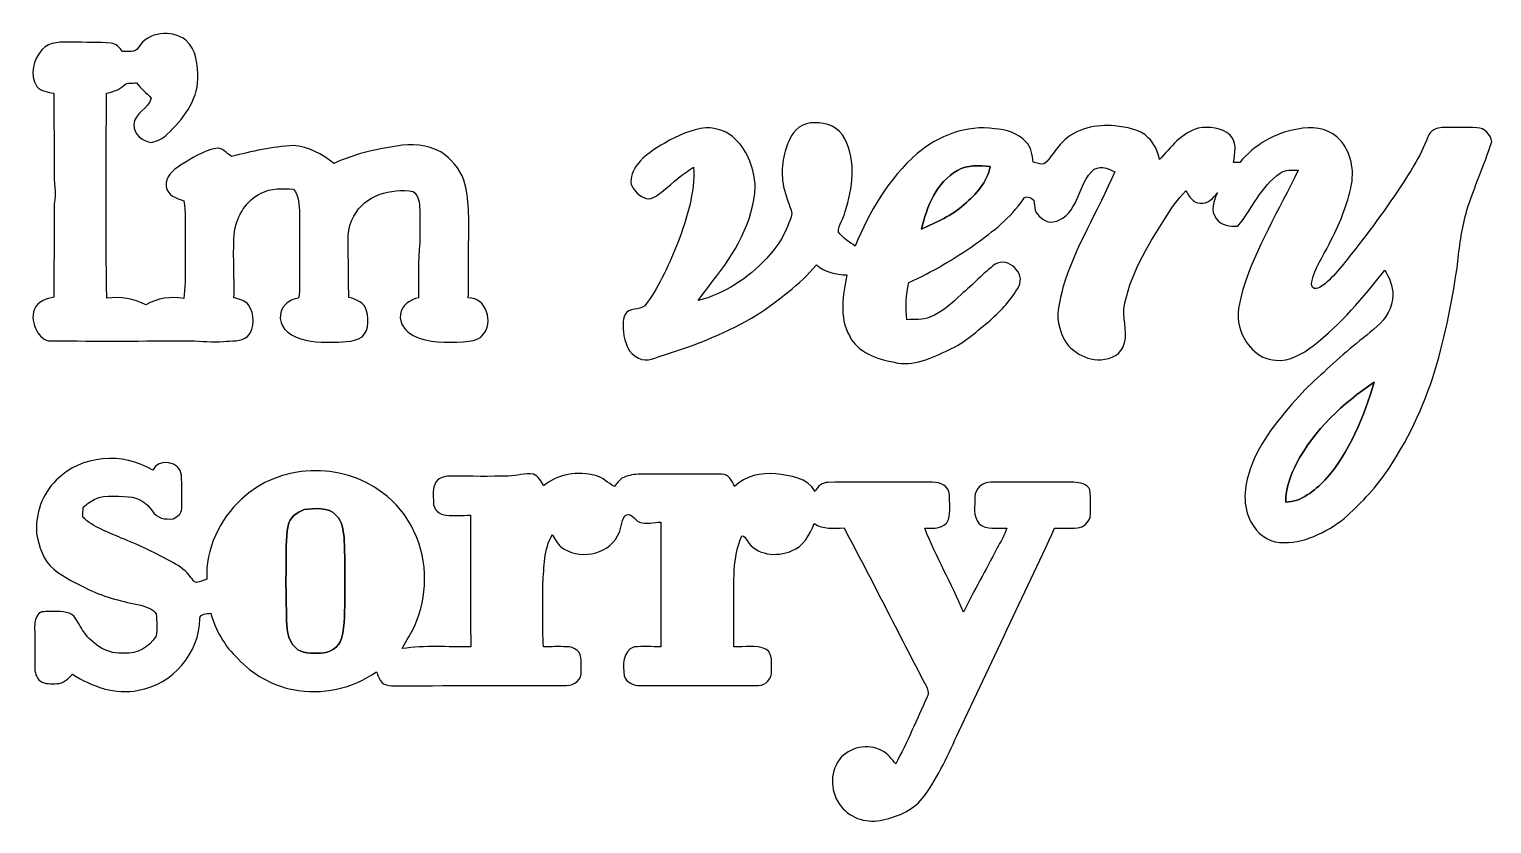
# Model space of a CAD drawing. Header units: centimetres. Extents: x -13.3 to 13.3, y -7.2 to 7.2.
import ezdxf

# ---------------------------------------------------------------- set-up
doc = ezdxf.new("R2010")
doc.units = ezdxf.units.CM
doc.header["$MEASUREMENT"] = 0
doc.layers.add('Camada 1', color=7, linetype='Continuous')

msp = doc.modelspace()

# ---------------------------------------------------------------- linework, layer by layer
at = {"layer": 'Camada 1', "color": 156}
for points, knots in [([(-11.31782, 6.90633), (-11.14954, 7.19596), (-10.70927, 7.23759), (-10.45809, 7.03791), (-10.45809, 7.03791), (-10.25842, 6.86788), (-10.23654, 6.5793), (-10.23866, 6.33448), (-10.23866, 6.33448), (-10.24607, 5.92807), (-10.5156, 5.59364), (-10.79535, 5.32587), (-10.79535, 5.32587), (-10.87331, 5.24756), (-10.97527, 5.19888), (-11.08321, 5.17842), (-11.08321, 5.17842), (-11.24937, 5.19535), (-11.40953, 5.32448), (-11.40636, 5.50262), (-11.40636, 5.50262), (-11.39366, 5.71465), (-11.12837, 5.78872), (-11.08957, 5.98346), (-11.08957, 5.98346), (-11.1707, 6.08224), (-11.28148, 6.1549), (-11.3552, 6.26145), (-11.3552, 6.26145), (-11.43035, 6.25191), (-11.5196, 6.27591), (-11.57993, 6.21805), (-11.57993, 6.21805), (-11.6713, 6.13974), (-11.78277, 6.09316), (-11.90096, 6.07413), (-11.90096, 6.07413), (-11.90766, 4.82988), (-11.91965, 3.58493), (-11.89531, 2.34102), (-11.89531, 2.34102), (-11.65154, 2.37313), (-11.40106, 2.33574), (-11.18411, 2.21755), (-11.18411, 2.21755), (-10.97597, 2.34138), (-10.73114, 2.37771), (-10.49337, 2.33749), (-10.49337, 2.33749), (-10.44856, 2.72097), (-10.47644, 3.10727), (-10.46868, 3.4925), (-10.46868, 3.4925), (-10.46762, 3.70028), (-10.46268, 3.90842), (-10.49301, 4.11444), (-10.49301, 4.11444), (-10.62354, 4.15783), (-10.79923, 4.21145), (-10.81193, 4.37479), (-10.81193, 4.37479), (-10.84579, 4.55295), (-10.68492, 4.67571), (-10.55475, 4.7625), (-10.55475, 4.7625), (-10.35084, 4.88138), (-10.14906, 5.02567), (-9.91305, 5.06835), (-9.91305, 5.06835), (-9.78993, 5.09164), (-9.71514, 4.98016), (-9.62483, 4.91983), (-9.62483, 4.91983), (-9.25548, 5.01297), (-8.88188, 5.09798), (-8.50018, 5.12197), (-8.50018, 5.12197), (-8.22748, 5.09588), (-7.96924, 4.97063), (-7.76357, 4.79178), (-7.76357, 4.79178), (-7.40409, 4.96288), (-7.0125, 5.05178), (-6.62094, 5.11069), (-6.62094, 5.11069), (-6.35141, 5.15761), (-6.06036, 5.13856), (-5.81695, 5.00486), (-5.81695, 5.00486), (-5.6268, 4.88421), (-5.47158, 4.70146), (-5.39715, 4.48734), (-5.39715, 4.48734), (-5.28954, 4.14301), (-5.30436, 3.77859), (-5.30718, 3.42229), (-5.30718, 3.42229), (-5.31953, 3.06458), (-5.30859, 2.70651), (-5.31424, 2.34843), (-5.31424, 2.34843), (-4.97981, 2.34597), (-4.84645, 1.89547), (-5.05424, 1.66687), (-5.05424, 1.66687), (-5.13997, 1.56138), (-5.28567, 1.55963), (-5.40948, 1.54586), (-5.40948, 1.54586), (-5.71358, 1.53141), (-6.03673, 1.52047), (-6.31684, 1.65946), (-6.31684, 1.65946), (-6.45936, 1.72861), (-6.57684, 1.88207), (-6.54931, 2.04645), (-6.54931, 2.04645), (-6.53062, 2.21262), (-6.3708, 2.31598), (-6.21982, 2.34914), (-6.21982, 2.34914), (-6.21524, 2.68323), (-6.2371, 3.01871), (-6.19865, 3.35104), (-6.19865, 3.35104), (-6.19583, 3.55141), (-6.19794, 3.75214), (-6.1976, 3.95252), (-6.1976, 3.95252), (-6.20323, 4.07), (-6.21171, 4.20863), (-6.31647, 4.28378), (-6.31647, 4.28378), (-6.71688, 4.34869), (-7.20266, 4.21815), (-7.3981, 3.83329), (-7.3981, 3.83329), (-7.52934, 3.61456), (-7.50181, 3.35173), (-7.50111, 3.10797), (-7.50111, 3.10797), (-7.48875, 2.8575), (-7.50076, 2.60667), (-7.48805, 2.3562), (-7.48805, 2.3562), (-7.35612, 2.31846), (-7.2016, 2.2606), (-7.16597, 2.11067), (-7.16597, 2.11067), (-7.1187, 1.93852), (-7.1187, 1.68098), (-7.31378, 1.6009), (-7.31378, 1.6009), (-7.50076, 1.52681), (-7.70714, 1.54657), (-7.90398, 1.5374), (-7.90398, 1.5374), (-8.14634, 1.54552), (-8.41162, 1.57232), (-8.60883, 1.7272), (-8.60883, 1.7272), (-8.76123, 1.8436), (-8.78522, 2.09091), (-8.64446, 2.22566), (-8.64446, 2.22566), (-8.58273, 2.29658), (-8.48959, 2.32197), (-8.40316, 2.34772), (-8.40316, 2.34772), (-8.39187, 2.42322), (-8.38552, 2.49907), (-8.38623, 2.57493), (-8.38623, 2.57493), (-8.38729, 3.00989), (-8.38693, 3.44523), (-8.38623, 3.88055), (-8.38623, 3.88055), (-8.38941, 4.03472), (-8.40139, 4.1977), (-8.49383, 4.32752), (-8.49383, 4.32752), (-8.69208, 4.33563), (-8.90446, 4.35292), (-9.08438, 4.25167), (-9.08438, 4.25167), (-9.35495, 4.1282), (-9.51971, 3.84774), (-9.57227, 3.5641), (-9.57227, 3.5641), (-9.60366, 3.15982), (-9.5705, 2.75449), (-9.58144, 2.3495), (-9.58144, 2.3495), (-9.48866, 2.32021), (-9.38, 2.30187), (-9.31651, 2.22037), (-9.31651, 2.22037), (-9.20361, 2.05139), (-9.1895, 1.79882), (-9.3352, 1.64465), (-9.3352, 1.64465), (-9.4562, 1.54235), (-9.62625, 1.57056), (-9.77229, 1.55397), (-9.77229, 1.55397), (-9.97196, 1.52576), (-10.17164, 1.56739), (-10.37166, 1.56209), (-10.37166, 1.56209), (-11.21903, 1.56174), (-12.06676, 1.55999), (-12.91413, 1.56279), (-12.91413, 1.56279), (-13.03231, 1.55363), (-13.11909, 1.65311), (-13.17166, 1.74695), (-13.17166, 1.74695), (-13.23269, 1.86584), (-13.2715, 2.01153), (-13.21046, 2.13818), (-13.21046, 2.13818), (-13.16178, 2.28599), (-12.99422, 2.32833), (-12.85945, 2.35937), (-12.85945, 2.35937), (-12.8591, 2.92522), (-12.8531, 3.49144), (-12.85169, 4.05729), (-12.85169, 4.05729), (-12.81288, 4.25696), (-12.86509, 4.45593), (-12.85451, 4.65666), (-12.85451, 4.65666), (-12.84816, 5.12867), (-12.86403, 5.60034), (-12.85804, 6.07201), (-12.85804, 6.07201), (-12.9667, 6.09177), (-13.09158, 6.10904), (-13.16813, 6.19653), (-13.16813, 6.19653), (-13.30748, 6.40467), (-13.23269, 6.6922), (-13.07359, 6.86717), (-13.07359, 6.86717), (-12.93283, 7.01674), (-12.71235, 7.00405), (-12.52396, 7.00439), (-12.52396, 7.00439), (-12.28901, 6.99381), (-12.05264, 7.00617), (-11.81876, 6.98253), (-11.81876, 6.98253), (-11.72316, 6.98076), (-11.66142, 6.90386), (-11.61132, 6.83224), (-11.61132, 6.83224), (-11.51325, 6.84176), (-11.37743, 6.80261), (-11.31782, 6.90633)], [0, 0, 0, 0, 0.01515152, 0.01515152, 0.01515152, 0.01515152, 0.03030303, 0.03030303, 0.03030303, 0.03030303, 0.04545455, 0.04545455, 0.04545455, 0.04545455, 0.06060606, 0.06060606, 0.06060606, 0.06060606, 0.07575758, 0.07575758, 0.07575758, 0.07575758, 0.09090909, 0.09090909, 0.09090909, 0.09090909, 0.10606061, 0.10606061, 0.10606061, 0.10606061, 0.12121212, 0.12121212, 0.12121212, 0.12121212, 0.13636364, 0.13636364, 0.13636364, 0.13636364, 0.15151515, 0.15151515, 0.15151515, 0.15151515, 0.16666667, 0.16666667, 0.16666667, 0.16666667, 0.18181818, 0.18181818, 0.18181818, 0.18181818, 0.1969697, 0.1969697, 0.1969697, 0.1969697, 0.21212121, 0.21212121, 0.21212121, 0.21212121, 0.22727273, 0.22727273, 0.22727273, 0.22727273, 0.24242424, 0.24242424, 0.24242424, 0.24242424, 0.25757576, 0.25757576, 0.25757576, 0.25757576, 0.27272727, 0.27272727, 0.27272727, 0.27272727, 0.28787879, 0.28787879, 0.28787879, 0.28787879, 0.3030303, 0.3030303, 0.3030303, 0.3030303, 0.31818182, 0.31818182, 0.31818182, 0.31818182, 0.33333333, 0.33333333, 0.33333333, 0.33333333, 0.34848485, 0.34848485, 0.34848485, 0.34848485, 0.36363636, 0.36363636, 0.36363636, 0.36363636, 0.37878788, 0.37878788, 0.37878788, 0.37878788, 0.39393939, 0.39393939, 0.39393939, 0.39393939, 0.40909091, 0.40909091, 0.40909091, 0.40909091, 0.42424242, 0.42424242, 0.42424242, 0.42424242, 0.43939394, 0.43939394, 0.43939394, 0.43939394, 0.45454545, 0.45454545, 0.45454545, 0.45454545, 0.46969697, 0.46969697, 0.46969697, 0.46969697, 0.48484848, 0.48484848, 0.48484848, 0.48484848, 0.5, 0.5, 0.5, 0.5, 0.51515152, 0.51515152, 0.51515152, 0.51515152, 0.53030303, 0.53030303, 0.53030303, 0.53030303, 0.54545455, 0.54545455, 0.54545455, 0.54545455, 0.56060606, 0.56060606, 0.56060606, 0.56060606, 0.57575758, 0.57575758, 0.57575758, 0.57575758, 0.59090909, 0.59090909, 0.59090909, 0.59090909, 0.60606061, 0.60606061, 0.60606061, 0.60606061, 0.62121212, 0.62121212, 0.62121212, 0.62121212, 0.63636364, 0.63636364, 0.63636364, 0.63636364, 0.65151515, 0.65151515, 0.65151515, 0.65151515, 0.66666667, 0.66666667, 0.66666667, 0.66666667, 0.68181818, 0.68181818, 0.68181818, 0.68181818, 0.6969697, 0.6969697, 0.6969697, 0.6969697, 0.71212121, 0.71212121, 0.71212121, 0.71212121, 0.72727273, 0.72727273, 0.72727273, 0.72727273, 0.74242424, 0.74242424, 0.74242424, 0.74242424, 0.75757576, 0.75757576, 0.75757576, 0.75757576, 0.77272727, 0.77272727, 0.77272727, 0.77272727, 0.78787879, 0.78787879, 0.78787879, 0.78787879, 0.8030303, 0.8030303, 0.8030303, 0.8030303, 0.81818182, 0.81818182, 0.81818182, 0.81818182, 0.83333333, 0.83333333, 0.83333333, 0.83333333, 0.84848485, 0.84848485, 0.84848485, 0.84848485, 0.86363636, 0.86363636, 0.86363636, 0.86363636, 0.87878788, 0.87878788, 0.87878788, 0.87878788, 0.89393939, 0.89393939, 0.89393939, 0.89393939, 0.90909091, 0.90909091, 0.90909091, 0.90909091, 0.92424242, 0.92424242, 0.92424242, 0.92424242, 0.93939394, 0.93939394, 0.93939394, 0.93939394, 0.95454545, 0.95454545, 0.95454545, 0.95454545, 0.96969697, 0.96969697, 0.96969697, 0.96969697, 1, 1, 1, 1]), ([(0.53021, 5.22676), (0.60537, 5.40631), (0.78493, 5.55025), (0.98743, 5.5312), (0.98743, 5.5312), (1.20896, 5.55449), (1.43791, 5.4423), (1.53952, 5.24121), (1.53952, 5.24121), (1.75224, 4.82952), (1.68205, 4.34199), (1.54657, 3.91759), (1.54657, 3.91759), (1.52118, 3.78882), (1.41993, 3.67736), (1.42451, 3.54507), (1.42451, 3.54507), (1.50354, 3.43534), (1.62102, 3.36444), (1.73073, 3.28965), (1.73073, 3.28965), (1.98332, 3.92007), (2.34102, 4.52402), (2.8582, 4.97275), (2.8582, 4.97275), (3.24202, 5.30083), (3.7592, 5.50192), (4.2672, 5.42571), (4.2672, 5.42571), (4.47392, 5.40807), (4.6937, 5.34987), (4.83729, 5.18971), (4.83729, 5.18971), (4.93394, 5.09164), (4.95757, 4.94911), (4.96675, 4.81753), (4.96675, 4.81753), (5.03273, 4.80764), (5.10117, 4.76744), (5.16748, 4.78508), (5.16748, 4.78508), (5.30083, 4.89902), (5.37457, 5.06552), (5.50474, 5.183), (5.50474, 5.183), (5.74498, 5.4363), (6.11928, 5.50932), (6.45476, 5.47758), (6.45476, 5.47758), (6.66608, 5.44476), (6.90703, 5.43102), (7.06225, 5.26345), (7.06225, 5.26345), (7.17832, 5.16183), (7.23123, 5.01332), (7.27075, 4.86833), (7.27075, 4.86833), (7.47606, 5.08669), (7.67079, 5.35445), (7.97489, 5.43524), (7.97489, 5.43524), (8.17245, 5.47158), (8.39964, 5.44476), (8.55661, 5.30965), (8.55661, 5.30965), (8.68469, 5.17136), (8.64376, 4.97874), (8.61589, 4.81117), (8.61589, 4.81117), (8.65399, 4.81224), (8.69244, 4.81329), (8.73125, 4.81434), (8.73125, 4.81434), (8.99759, 5.13432), (9.37718, 5.35586), (9.78958, 5.41901), (9.78958, 5.41901), (10.03053, 5.47334), (10.30639, 5.44264), (10.49972, 5.27897), (10.49972, 5.27897), (10.7336, 5.06411), (10.82075, 4.72263), (10.76501, 4.41537), (10.76501, 4.41537), (10.68987, 4.0326), (10.53958, 3.66888), (10.35685, 3.32563), (10.35685, 3.32563), (10.24643, 3.10056), (10.09297, 2.89136), (10.04288, 2.64159), (10.04288, 2.64159), (10.02595, 2.58974), (10.04005, 2.54811), (10.08556, 2.51636), (10.08556, 2.51636), (10.17729, 2.51107), (10.24924, 2.57703), (10.31487, 2.63172), (10.31487, 2.63172), (10.53853, 2.83386), (10.70892, 3.08504), (10.89976, 3.31611), (10.89976, 3.31611), (11.25078, 3.78319), (11.60251, 4.25167), (11.89884, 4.7558), (11.89884, 4.7558), (11.99938, 4.92337), (12.08439, 5.09975), (12.15672, 5.28109), (12.15672, 5.28109), (12.19622, 5.3848), (12.3077, 5.44971), (12.4167, 5.44617), (12.4167, 5.44617), (12.62698, 5.449), (12.83794, 5.45112), (13.04819, 5.44547), (13.04819, 5.44547), (13.18718, 5.43984), (13.30006, 5.322), (13.3177, 5.18724), (13.3177, 5.18724), (13.18119, 4.76708), (12.99669, 4.3635), (12.86544, 3.94158), (12.86544, 3.94158), (12.77725, 3.63996), (12.73315, 3.32739), (12.70246, 3.01519), (12.70246, 3.01519), (12.61251, 2.33997), (12.4781, 1.67004), (12.28231, 1.0174), (12.28231, 1.0174), (12.07664, 0.35913), (11.7789, -0.27199), (11.38907, -0.84137), (11.38907, -0.84137), (11.17458, -1.14935), (10.90999, -1.41851), (10.63166, -1.66828), (10.63166, -1.66828), (10.29652, -1.92546), (9.88905, -2.141), (9.45409, -2.10431), (9.45409, -2.10431), (9.23183, -2.0962), (9.04875, -1.93357), (8.94221, -1.74941), (8.94221, -1.74941), (8.77288, -1.45204), (8.80816, -1.08408), (8.91821, -0.77257), (8.91821, -0.77257), (9.09672, -0.2607), (9.45479, 0.16157), (9.81216, 0.55879), (9.81216, 0.55879), (9.94657, 0.7179), (10.10425, 0.85443), (10.26125, 0.99024), (10.26125, 0.99024), (10.56286, 1.2901), (10.90117, 1.54975), (11.22608, 1.8235), (11.22608, 1.8235), (11.39365, 1.96639), (11.51042, 2.17487), (11.51502, 2.39783), (11.51502, 2.39783), (11.52313, 2.56117), (11.4508, 2.71392), (11.37038, 2.8515), (11.37038, 2.8515), (10.97704, 2.35584), (10.56922, 1.86124), (10.06581, 1.4725), (10.06581, 1.4725), (9.86895, 1.32679), (9.63894, 1.1885), (9.38423, 1.21002), (9.38423, 1.21002), (9.05544, 1.22624), (8.79897, 1.51799), (8.72842, 1.8235), (8.72842, 1.8235), (8.65292, 2.04187), (8.73724, 2.26835), (8.78099, 2.4832), (8.78099, 2.4832), (9.01805, 3.25472), (9.44491, 3.94616), (9.7924, 4.66936), (9.7924, 4.66936), (9.68162, 4.66653), (9.5571, 4.69299), (9.46467, 4.6161), (9.46467, 4.6161), (9.11331, 4.38043), (8.96196, 3.96804), (8.69809, 3.65407), (8.69809, 3.65407), (8.55415, 3.63889), (8.39116, 3.66077), (8.30367, 3.79024), (8.30367, 3.79024), (8.18797, 3.92888), (8.25429, 4.11444), (8.32202, 4.25803), (8.32202, 4.25803), (8.24652, 4.16031), (8.14246, 4.05341), (8.00698, 4.07282), (8.00698, 4.07282), (7.87717, 4.07563), (7.8119, 4.1991), (7.74912, 4.29365), (7.74912, 4.29365), (7.59424, 4.14584), (7.48135, 3.96205), (7.36316, 3.78529), (7.36316, 3.78529), (7.04532, 3.27447), (6.71264, 2.74672), (6.62023, 2.14066), (6.62023, 2.14066), (6.60293, 1.90994), (6.70842, 1.66687), (6.60259, 1.44568), (6.60259, 1.44568), (6.52426, 1.26965), (6.31225, 1.22202), (6.13833, 1.21603), (6.13833, 1.21603), (5.82259, 1.23895), (5.51568, 1.47284), (5.45641, 1.7928), (5.45641, 1.7928), (5.36645, 2.03763), (5.4557, 2.29234), (5.51003, 2.53364), (5.51003, 2.53364), (5.72735, 3.27695), (6.15809, 3.93135), (6.45337, 4.64326), (6.45337, 4.64326), (6.32812, 4.70534), (6.14785, 4.7766), (6.03815, 4.64996), (6.03815, 4.64996), (5.86598, 4.47038), (5.82507, 4.21075), (5.69241, 4.00543), (5.69241, 4.00543), (5.61057, 3.84774), (5.44865, 3.7218), (5.26591, 3.72638), (5.26591, 3.72638), (5.15549, 3.75742), (5.05213, 3.83575), (5.00661, 3.94263), (5.00661, 3.94263), (4.99073, 4.0019), (4.99073, 4.06435), (4.97945, 4.12433), (4.97945, 4.12433), (4.93182, 4.17405), (4.82669, 4.2238), (4.78579, 4.13985), (4.78579, 4.13985), (4.5607, 3.80434), (4.23721, 3.55423), (3.91195, 3.32281), (3.91195, 3.32281), (3.53201, 3.05435), (3.12878, 2.81905), (2.70615, 2.62431), (2.70615, 2.62431), (2.65677, 2.40347), (2.63983, 2.17382), (2.67124, 1.94875), (2.67124, 1.94875), (2.81023, 1.95791), (2.95627, 1.94027), (3.08821, 1.99672), (3.08821, 1.99672), (3.31116, 2.08209), (3.48967, 2.24508), (3.6569, 2.41017), (3.6569, 2.41017), (3.87314, 2.58268), (4.05482, 2.79471), (4.27708, 2.95945), (4.27708, 2.95945), (4.51379, 3.09774), (4.83729, 2.80034), (4.70605, 2.55481), (4.70605, 2.55481), (4.58116, 2.3181), (4.38962, 2.12302), (4.19417, 1.9431), (4.19417, 1.9431), (3.95145, 1.74695), (3.72075, 1.52717), (3.43181, 1.39946), (3.43181, 1.39946), (3.1242, 1.25623), (2.78729, 1.08513), (2.43874, 1.17369), (2.43874, 1.17369), (2.12619, 1.23437), (1.77095, 1.35008), (1.62243, 1.65876), (1.62243, 1.65876), (1.43298, 1.99918), (1.50424, 2.40242), (1.57902, 2.76472), (1.57902, 2.76472), (1.37971, 2.76825), (1.17934, 2.8201), (1.022, 2.94674), (1.022, 2.94674), (0.7172, 2.58444), (0.33231, 2.30011), (-0.05891, 2.03799), (-0.05891, 2.03799), (-0.58454, 1.71979), (-1.15922, 1.49048), (-1.74483, 1.30986), (-1.74483, 1.30986), (-1.89512, 1.26541), (-2.05739, 1.17016), (-2.21333, 1.24707), (-2.21333, 1.24707), (-2.40205, 1.32467), (-2.46944, 1.54235), (-2.49061, 1.7279), (-2.49061, 1.7279), (-2.49307, 1.84643), (-2.51636, 1.98332), (-2.43311, 2.08173), (-2.43311, 2.08173), (-2.32833, 2.17523), (-2.14383, 2.11172), (-2.06762, 2.2433), (-2.06762, 2.2433), (-1.82386, 2.58692), (-1.65064, 2.97461), (-1.49506, 3.36444), (-1.49506, 3.36444), (-1.33208, 3.79942), (-1.18886, 4.25662), (-1.21214, 4.72687), (-1.21214, 4.72687), (-1.41111, 4.60657), (-1.58396, 4.44923), (-1.76106, 4.29965), (-1.76106, 4.29965), (-1.85103, 4.22804), (-1.95297, 4.13597), (-2.07715, 4.15361), (-2.07715, 4.15361), (-2.19886, 4.19381), (-2.30011, 4.29083), (-2.34809, 4.40901), (-2.34809, 4.40901), (-2.3696, 4.54166), (-2.31174, 4.67077), (-2.2366, 4.7766), (-2.2366, 4.7766), (-2.10502, 4.94524), (-1.92088, 5.06095), (-1.73777, 5.16607), (-1.73777, 5.16607), (-1.50671, 5.30048), (-1.25552, 5.41197), (-0.98777, 5.44335), (-0.98777, 5.44335), (-0.79128, 5.44371), (-0.58702, 5.37527), (-0.44732, 5.23239), (-0.44732, 5.23239), (-0.21907, 5.00944), (-0.10724, 4.68736), (-0.09031, 4.37373), (-0.09031, 4.37373), (-0.11959, 3.72604), (-0.47059, 3.15277), (-0.85972, 2.65606), (-0.85972, 2.65606), (-0.95074, 2.53683), (-1.04386, 2.41969), (-1.12994, 2.29693), (-1.12994, 2.29693), (-0.65088, 2.41864), (-0.22153, 2.70403), (0.11253, 3.06422), (0.11253, 3.06422), (0.33372, 3.29035), (0.49812, 3.57433), (0.57643, 3.8809), (0.57643, 3.8809), (0.53974, 4.04705), (0.4572, 4.19981), (0.4265, 4.36808), (0.4265, 4.36808), (0.36476, 4.6549), (0.4131, 4.96005), (0.53021, 5.22676)], [0, 0, 0, 0, 0.00961538, 0.00961538, 0.00961538, 0.00961538, 0.01923077, 0.01923077, 0.01923077, 0.01923077, 0.02884615, 0.02884615, 0.02884615, 0.02884615, 0.03846154, 0.03846154, 0.03846154, 0.03846154, 0.04807692, 0.04807692, 0.04807692, 0.04807692, 0.05769231, 0.05769231, 0.05769231, 0.05769231, 0.06730769, 0.06730769, 0.06730769, 0.06730769, 0.07692308, 0.07692308, 0.07692308, 0.07692308, 0.08653846, 0.08653846, 0.08653846, 0.08653846, 0.09615385, 0.09615385, 0.09615385, 0.09615385, 0.10576923, 0.10576923, 0.10576923, 0.10576923, 0.11538462, 0.11538462, 0.11538462, 0.11538462, 0.125, 0.125, 0.125, 0.125, 0.13461538, 0.13461538, 0.13461538, 0.13461538, 0.14423077, 0.14423077, 0.14423077, 0.14423077, 0.15384615, 0.15384615, 0.15384615, 0.15384615, 0.16346154, 0.16346154, 0.16346154, 0.16346154, 0.17307692, 0.17307692, 0.17307692, 0.17307692, 0.18269231, 0.18269231, 0.18269231, 0.18269231, 0.19230769, 0.19230769, 0.19230769, 0.19230769, 0.20192308, 0.20192308, 0.20192308, 0.20192308, 0.21153846, 0.21153846, 0.21153846, 0.21153846, 0.22115385, 0.22115385, 0.22115385, 0.22115385, 0.23076923, 0.23076923, 0.23076923, 0.23076923, 0.24038462, 0.24038462, 0.24038462, 0.24038462, 0.25, 0.25, 0.25, 0.25, 0.25961538, 0.25961538, 0.25961538, 0.25961538, 0.26923077, 0.26923077, 0.26923077, 0.26923077, 0.27884615, 0.27884615, 0.27884615, 0.27884615, 0.28846154, 0.28846154, 0.28846154, 0.28846154, 0.29807692, 0.29807692, 0.29807692, 0.29807692, 0.30769231, 0.30769231, 0.30769231, 0.30769231, 0.31730769, 0.31730769, 0.31730769, 0.31730769, 0.32692308, 0.32692308, 0.32692308, 0.32692308, 0.33653846, 0.33653846, 0.33653846, 0.33653846, 0.34615385, 0.34615385, 0.34615385, 0.34615385, 0.35576923, 0.35576923, 0.35576923, 0.35576923, 0.36538462, 0.36538462, 0.36538462, 0.36538462, 0.375, 0.375, 0.375, 0.375, 0.38461538, 0.38461538, 0.38461538, 0.38461538, 0.39423077, 0.39423077, 0.39423077, 0.39423077, 0.40384615, 0.40384615, 0.40384615, 0.40384615, 0.41346154, 0.41346154, 0.41346154, 0.41346154, 0.42307692, 0.42307692, 0.42307692, 0.42307692, 0.43269231, 0.43269231, 0.43269231, 0.43269231, 0.44230769, 0.44230769, 0.44230769, 0.44230769, 0.45192308, 0.45192308, 0.45192308, 0.45192308, 0.46153846, 0.46153846, 0.46153846, 0.46153846, 0.47115385, 0.47115385, 0.47115385, 0.47115385, 0.48076923, 0.48076923, 0.48076923, 0.48076923, 0.49038462, 0.49038462, 0.49038462, 0.49038462, 0.5, 0.5, 0.5, 0.5, 0.50961538, 0.50961538, 0.50961538, 0.50961538, 0.51923077, 0.51923077, 0.51923077, 0.51923077, 0.52884615, 0.52884615, 0.52884615, 0.52884615, 0.53846154, 0.53846154, 0.53846154, 0.53846154, 0.54807692, 0.54807692, 0.54807692, 0.54807692, 0.55769231, 0.55769231, 0.55769231, 0.55769231, 0.56730769, 0.56730769, 0.56730769, 0.56730769, 0.57692308, 0.57692308, 0.57692308, 0.57692308, 0.58653846, 0.58653846, 0.58653846, 0.58653846, 0.59615385, 0.59615385, 0.59615385, 0.59615385, 0.60576923, 0.60576923, 0.60576923, 0.60576923, 0.61538462, 0.61538462, 0.61538462, 0.61538462, 0.625, 0.625, 0.625, 0.625, 0.63461538, 0.63461538, 0.63461538, 0.63461538, 0.64423077, 0.64423077, 0.64423077, 0.64423077, 0.65384615, 0.65384615, 0.65384615, 0.65384615, 0.66346154, 0.66346154, 0.66346154, 0.66346154, 0.67307692, 0.67307692, 0.67307692, 0.67307692, 0.68269231, 0.68269231, 0.68269231, 0.68269231, 0.69230769, 0.69230769, 0.69230769, 0.69230769, 0.70192308, 0.70192308, 0.70192308, 0.70192308, 0.71153846, 0.71153846, 0.71153846, 0.71153846, 0.72115385, 0.72115385, 0.72115385, 0.72115385, 0.73076923, 0.73076923, 0.73076923, 0.73076923, 0.74038462, 0.74038462, 0.74038462, 0.74038462, 0.75, 0.75, 0.75, 0.75, 0.75961538, 0.75961538, 0.75961538, 0.75961538, 0.76923077, 0.76923077, 0.76923077, 0.76923077, 0.77884615, 0.77884615, 0.77884615, 0.77884615, 0.78846154, 0.78846154, 0.78846154, 0.78846154, 0.79807692, 0.79807692, 0.79807692, 0.79807692, 0.80769231, 0.80769231, 0.80769231, 0.80769231, 0.81730769, 0.81730769, 0.81730769, 0.81730769, 0.82692308, 0.82692308, 0.82692308, 0.82692308, 0.83653846, 0.83653846, 0.83653846, 0.83653846, 0.84615385, 0.84615385, 0.84615385, 0.84615385, 0.85576923, 0.85576923, 0.85576923, 0.85576923, 0.86538462, 0.86538462, 0.86538462, 0.86538462, 0.875, 0.875, 0.875, 0.875, 0.88461538, 0.88461538, 0.88461538, 0.88461538, 0.89423077, 0.89423077, 0.89423077, 0.89423077, 0.90384615, 0.90384615, 0.90384615, 0.90384615, 0.91346154, 0.91346154, 0.91346154, 0.91346154, 0.92307692, 0.92307692, 0.92307692, 0.92307692, 0.93269231, 0.93269231, 0.93269231, 0.93269231, 0.94230769, 0.94230769, 0.94230769, 0.94230769, 0.95192308, 0.95192308, 0.95192308, 0.95192308, 0.96153846, 0.96153846, 0.96153846, 0.96153846, 0.97115385, 0.97115385, 0.97115385, 0.97115385, 0.98076923, 0.98076923, 0.98076923, 0.98076923, 1, 1, 1, 1]), ([(3.59021, 4.66407), (3.59021, 4.66407), (3.59021, 4.66407), (3.59021, 4.66407), (3.59021, 4.66407), (3.20321, 4.45206), (3.03459, 4.00649), (2.93511, 3.60045), (2.93511, 3.60045), (3.20957, 3.72039), (3.49144, 3.84281), (3.71439, 4.04847), (3.71439, 4.04847), (3.92747, 4.22839), (4.13666, 4.45452), (4.18465, 4.7392), (4.18465, 4.7392), (3.98497, 4.75755), (3.76872, 4.77519), (3.59021, 4.66407)], [0, 0, 0, 0, 0.16666667, 0.16666667, 0.16666667, 0.16666667, 0.33333333, 0.33333333, 0.33333333, 0.33333333, 0.5, 0.5, 0.5, 0.5, 0.66666667, 0.66666667, 0.66666667, 0.66666667, 1, 1, 1, 1]), ([(9.76417, -0.66674), (9.76417, -0.66674), (9.76417, -0.66674), (9.76417, -0.66674), (9.76417, -0.66674), (9.65588, -0.88652), (9.56062, -1.12182), (9.56663, -1.37159), (9.56663, -1.37159), (9.85448, -1.36842), (10.09015, -1.16416), (10.28171, -0.96979), (10.28171, -0.96979), (10.73185, -0.46813), (10.98515, 0.17463), (11.17776, 0.81138), (11.17776, 0.81138), (10.61013, 0.42898), (10.0852, -0.05396), (9.76417, -0.66674)], [0, 0, 0, 0, 0.16666667, 0.16666667, 0.16666667, 0.16666667, 0.33333333, 0.33333333, 0.33333333, 0.33333333, 0.5, 0.5, 0.5, 0.5, 0.66666667, 0.66666667, 0.66666667, 0.66666667, 1, 1, 1, 1]), ([(-12.81677, -0.97367), (-12.36803, -0.51257), (-11.59721, -0.45473), (-11.05993, -0.79269), (-11.05993, -0.79269), (-10.96327, -0.55986), (-10.55229, -0.62864), (-10.53676, -0.87841), (-10.53676, -0.87841), (-10.52371, -1.06785), (-10.53499, -1.25871), (-10.529, -1.4485), (-10.529, -1.4485), (-10.51313, -1.55256), (-10.59814, -1.64324), (-10.68987, -1.67569), (-10.68987, -1.67569), (-10.82745, -1.69262), (-10.98832, -1.66616), (-11.06592, -1.53811), (-11.06592, -1.53811), (-11.16188, -1.3903), (-11.31923, -1.28164), (-11.49949, -1.27706), (-11.49949, -1.27706), (-11.73374, -1.26471), (-12.00396, -1.21813), (-12.20505, -1.37089), (-12.20505, -1.37089), (-12.24702, -1.39982), (-12.2876, -1.43121), (-12.32817, -1.46261), (-12.32817, -1.46261), (-12.32923, -1.52259), (-12.32993, -1.58291), (-12.3317, -1.64324), (-12.3317, -1.64324), (-12.13943, -1.83515), (-11.87379, -1.91557), (-11.63284, -2.02564), (-11.63284, -2.02564), (-11.30829, -2.15089), (-10.99643, -2.30645), (-10.69093, -2.47227), (-10.69093, -2.47227), (-10.56675, -2.54212), (-10.44715, -2.62678), (-10.36461, -2.7453), (-10.36461, -2.7453), (-10.3325, -2.77459), (-10.31592, -2.83457), (-10.26442, -2.83279), (-10.26442, -2.83279), (-10.20021, -2.82046), (-10.13812, -2.79858), (-10.07638, -2.77707), (-10.07638, -2.77707), (-10.09896, -2.22744), (-9.84708, -1.68416), (-9.44174, -1.31762), (-9.44174, -1.31762), (-8.76476, -0.66922), (-7.61471, -0.62864), (-6.87811, -1.20049), (-6.87811, -1.20049), (-6.38386, -1.56104), (-6.09353, -2.17769), (-6.11399, -2.78729), (-6.11399, -2.78729), (-6.10446, -3.06846), (-6.17573, -3.34573), (-6.28049, -3.60432), (-6.28049, -3.60432), (-6.34152, -3.7592), (-6.44877, -3.88866), (-6.51898, -4.03859), (-6.51898, -4.03859), (-6.10588, -3.97827), (-5.68713, -4.01319), (-5.27085, -4.00437), (-5.27085, -4.00437), (-5.27332, -3.2064), (-5.27015, -2.40841), (-5.27261, -1.61042), (-5.27261, -1.61042), (-5.42042, -1.61607), (-5.5686, -1.61924), (-5.71641, -1.61149), (-5.71641, -1.61149), (-5.83812, -1.61042), (-5.95558, -1.4993), (-5.94924, -1.37442), (-5.94924, -1.37442), (-5.94888, -1.25165), (-5.96971, -1.1169), (-5.90549, -1.00612), (-5.90549, -1.00612), (-5.83776, -0.91439), (-5.71675, -0.89393), (-5.60987, -0.90134), (-5.60987, -0.90134), (-5.26767, -0.90063), (-4.92583, -0.90664), (-4.58364, -0.89817), (-4.58364, -0.89817), (-4.43123, -0.89712), (-4.28096, -0.83572), (-4.1282, -0.86606), (-4.1282, -0.86606), (-4.03542, -0.9017), (-3.98533, -0.99201), (-3.94441, -1.07702), (-3.94441, -1.07702), (-3.68582, -0.85407), (-3.31823, -0.80751), (-2.99544, -0.88793), (-2.99544, -0.88793), (-2.86419, -0.92004), (-2.77283, -1.02729), (-2.6557, -1.08549), (-2.6557, -1.08549), (-2.60984, -1.03645), (-2.57493, -0.97613), (-2.52024, -0.93627), (-2.52024, -0.93627), (-2.42746, -0.89322), (-2.32587, -0.86747), (-2.22355, -0.86465), (-2.22355, -0.86465), (-1.71662, -0.86325), (-1.20967, -0.85972), (-0.70309, -0.86113), (-0.70309, -0.86113), (-0.57572, -0.86395), (-0.51364, -0.98531), (-0.46743, -1.08584), (-0.46743, -1.08584), (-0.27057, -0.89464), (0.01693, -0.82937), (0.28434, -0.86006), (0.28434, -0.86006), (0.54292, -0.89076), (0.86006, -0.92251), (1.00117, -1.17722), (1.00117, -1.17722), (1.04739, -1.08584), (1.12959, -1.0107), (1.23789, -1.01211), (1.23789, -1.01211), (1.87147, -1.00787), (2.50577, -1.01177), (3.13937, -1.01035), (3.13937, -1.01035), (3.27554, -1.00365), (3.43641, -1.08196), (3.44487, -1.23331), (3.44487, -1.23331), (3.44557, -1.38465), (3.46463, -1.54164), (3.43041, -1.68945), (3.43041, -1.68945), (3.36161, -1.86443), (3.14888, -1.84643), (2.99578, -1.84891), (2.99578, -1.84891), (3.19899, -2.37172), (3.49179, -2.85679), (3.6978, -3.37819), (3.6978, -3.37819), (3.89113, -2.98662), (4.10879, -2.60702), (4.30847, -2.21896), (4.30847, -2.21896), (4.37268, -2.0969), (4.45065, -1.98049), (4.48802, -1.84643), (4.48802, -1.84643), (4.32152, -1.83232), (4.12221, -1.88841), (3.98531, -1.76459), (3.98531, -1.76459), (3.86326, -1.63194), (3.91266, -1.43651), (3.90771, -1.27353), (3.90771, -1.27353), (3.91337, -1.12112), (4.05306, -1.00894), (4.20088, -1.0107), (4.20088, -1.0107), (4.70393, -1.00999), (5.20734, -1.00999), (5.71076, -1.0107), (5.71076, -1.0107), (5.818, -1.01988), (5.95417, -1.03504), (6.00321, -1.14757), (6.00321, -1.14757), (6.02121, -1.31268), (6.01732, -1.48025), (6.00709, -1.6457), (6.00709, -1.6457), (5.97464, -1.74519), (5.88291, -1.83198), (5.77532, -1.84185), (5.77532, -1.84185), (5.63703, -1.85067), (5.49839, -1.84255), (5.3601, -1.8475), (5.3601, -1.8475), (4.78683, -3.08539), (4.1977, -4.31623), (3.61492, -5.54989), (3.61492, -5.54989), (3.43005, -5.95417), (3.24801, -6.36481), (2.98414, -6.7257), (2.98414, -6.7257), (2.81057, -6.96877), (2.51919, -7.09753), (2.23448, -7.15751), (2.23448, -7.15751), (1.96497, -7.22806), (1.65347, -7.13809), (1.47813, -6.91797), (1.47813, -6.91797), (1.28128, -6.6816), (1.25306, -6.30943), (1.44073, -6.05966), (1.44073, -6.05966), (1.61783, -5.82789), (1.96497, -5.7605), (2.21933, -5.89915), (2.21933, -5.89915), (2.32409, -5.95241), (2.39501, -6.04908), (2.46768, -6.13833), (2.46768, -6.13833), (2.67616, -5.74004), (2.85644, -5.32799), (3.03954, -4.91771), (3.03954, -4.91771), (3.07869, -4.84786), (3.0487, -4.77026), (3.01342, -4.70712), (3.01342, -4.70712), (2.51388, -3.75425), (2.03305, -2.79118), (1.52541, -1.84255), (1.52541, -1.84255), (1.34267, -1.84538), (1.14335, -1.87289), (0.98424, -1.76072), (0.98424, -1.76072), (0.90557, -1.96639), (0.78739, -2.17981), (0.56973, -2.26201), (0.56973, -2.26201), (0.30339, -2.37525), (-0.07902, -2.34173), (-0.23953, -2.07186), (-0.23953, -2.07186), (-0.26882, -2.0387), (-0.28187, -1.9752), (-0.33725, -1.98542), (-0.33725, -1.98542), (-0.4198, -2.18263), (-0.45366, -2.39676), (-0.47342, -2.60843), (-0.47342, -2.60843), (-0.48894, -3.07374), (-0.47695, -3.53976), (-0.48153, -4.00543), (-0.48153, -4.00543), (-0.28716, -4.01884), (-0.0762, -3.96275), (0.10512, -4.05095), (0.10512, -4.05095), (0.2427, -4.1349), (0.1979, -4.31236), (0.20355, -4.44712), (0.20355, -4.44712), (0.21554, -4.58045), (0.10512, -4.71523), (-0.03352, -4.70923), (-0.03352, -4.70923), (-0.75177, -4.71346), (-1.47002, -4.70923), (-2.18863, -4.71134), (-2.18863, -4.71134), (-2.30681, -4.71487), (-2.44157, -4.65666), (-2.47543, -4.53424), (-2.47543, -4.53424), (-2.50754, -4.34728), (-2.51142, -4.08481), (-2.29376, -4.00967), (-2.29376, -4.00967), (-2.13184, -3.99732), (-1.96919, -4.00543), (-1.80693, -4.00578), (-1.80693, -4.00578), (-1.80974, -3.24908), (-1.80586, -2.49202), (-1.80903, -1.73531), (-1.80903, -1.73531), (-1.93852, -1.74449), (-2.07151, -1.77058), (-2.19957, -1.73777), (-2.19957, -1.73777), (-2.28917, -1.69333), (-2.35374, -1.53882), (-2.46732, -1.62207), (-2.46732, -1.62207), (-2.54175, -1.7272), (-2.52623, -1.87571), (-2.59537, -1.98754), (-2.59537, -1.98754), (-2.78906, -2.34597), (-3.31681, -2.4271), (-3.63185, -2.18546), (-3.63185, -2.18546), (-3.695, -2.1209), (-3.73627, -2.03941), (-3.78459, -1.96427), (-3.78459, -1.96427), (-3.94441, -2.23237), (-3.93312, -2.55588), (-3.95676, -2.85644), (-3.95676, -2.85644), (-3.95393, -3.2399), (-3.96804, -3.62374), (-3.94828, -4.00649), (-3.94828, -4.00649), (-3.80717, -4.00368), (-3.66642, -4.0019), (-3.52531, -4.00507), (-3.52531, -4.00507), (-3.4551, -4.00332), (-3.38278, -4.02624), (-3.33092, -4.07492), (-3.33092, -4.07492), (-3.22262, -4.16524), (-3.26989, -4.32328), (-3.25966, -4.44641), (-3.25966, -4.44641), (-3.24097, -4.59351), (-3.3842, -4.7184), (-3.52602, -4.70958), (-3.52602, -4.70958), (-4.52649, -4.7117), (-5.52662, -4.70887), (-6.52709, -4.7184), (-6.52709, -4.7184), (-6.64669, -4.71275), (-6.7818, -4.73638), (-6.88516, -4.66124), (-6.88516, -4.66124), (-6.93561, -4.60409), (-6.95783, -4.52931), (-6.98641, -4.46051), (-6.98641, -4.46051), (-7.41997, -4.76919), (-7.98089, -4.89091), (-8.50265, -4.78542), (-8.50265, -4.78542), (-8.88682, -4.70641), (-9.24666, -4.5099), (-9.51124, -4.21993), (-9.51124, -4.21993), (-9.75218, -3.99837), (-9.91481, -3.70416), (-10.00442, -3.3916), (-10.00442, -3.3916), (-10.07392, -3.40959), (-10.1981, -3.39478), (-10.20339, -3.4932), (-10.20339, -3.4932), (-10.20339, -4.11833), (-10.70256, -4.69547), (-11.31711, -4.79707), (-11.31711, -4.79707), (-11.74044, -4.88843), (-12.16377, -4.72722), (-12.52007, -4.50744), (-12.52007, -4.50744), (-12.5991, -4.58399), (-12.68448, -4.68171), (-12.80512, -4.67747), (-12.80512, -4.67747), (-12.90496, -4.67747), (-13.01573, -4.69053), (-13.10393, -4.63337), (-13.10393, -4.63337), (-13.18083, -4.57234), (-13.20834, -4.46863), (-13.2087, -4.37444), (-13.2087, -4.37444), (-13.2094, -4.13878), (-13.20694, -3.90313), (-13.2094, -3.66747), (-13.2094, -3.66747), (-13.21082, -3.58422), (-13.20164, -3.49532), (-13.15402, -3.42511), (-13.15402, -3.42511), (-13.1004, -3.3461), (-12.99457, -3.36902), (-12.91307, -3.36303), (-12.91307, -3.36303), (-12.7709, -3.37149), (-12.5991, -3.34222), (-12.48903, -3.45581), (-12.48903, -3.45581), (-12.42236, -3.544), (-12.37967, -3.64808), (-12.31229, -3.73627), (-12.31229, -3.73627), (-12.1479, -3.97333), (-11.86814, -4.15042), (-11.57111, -4.12221), (-11.57111, -4.12221), (-11.34427, -4.14019), (-11.12131, -4.00897), (-11.00208, -3.82057), (-11.00208, -3.82057), (-10.96821, -3.68547), (-10.9862, -3.54188), (-10.99678, -3.40501), (-10.99678, -3.40501), (-11.05852, -3.31257), (-11.17776, -3.28083), (-11.27901, -3.25013), (-11.27901, -3.25013), (-11.59721, -3.18065), (-11.91895, -3.11043), (-12.21387, -2.96791), (-12.21387, -2.96791), (-12.43859, -2.86173), (-12.66472, -2.74954), (-12.86051, -2.59503), (-12.86051, -2.59503), (-13.05983, -2.43662), (-13.12791, -2.17735), (-13.17342, -1.93922), (-13.17342, -1.93922), (-13.20164, -1.58608), (-13.069, -1.22307), (-12.81677, -0.97367)], [0, 0, 0, 0, 0.00884956, 0.00884956, 0.00884956, 0.00884956, 0.01769912, 0.01769912, 0.01769912, 0.01769912, 0.02654867, 0.02654867, 0.02654867, 0.02654867, 0.03539823, 0.03539823, 0.03539823, 0.03539823, 0.04424779, 0.04424779, 0.04424779, 0.04424779, 0.05309735, 0.05309735, 0.05309735, 0.05309735, 0.0619469, 0.0619469, 0.0619469, 0.0619469, 0.07079646, 0.07079646, 0.07079646, 0.07079646, 0.07964602, 0.07964602, 0.07964602, 0.07964602, 0.08849558, 0.08849558, 0.08849558, 0.08849558, 0.09734513, 0.09734513, 0.09734513, 0.09734513, 0.10619469, 0.10619469, 0.10619469, 0.10619469, 0.11504425, 0.11504425, 0.11504425, 0.11504425, 0.12389381, 0.12389381, 0.12389381, 0.12389381, 0.13274336, 0.13274336, 0.13274336, 0.13274336, 0.14159292, 0.14159292, 0.14159292, 0.14159292, 0.15044248, 0.15044248, 0.15044248, 0.15044248, 0.15929204, 0.15929204, 0.15929204, 0.15929204, 0.16814159, 0.16814159, 0.16814159, 0.16814159, 0.17699115, 0.17699115, 0.17699115, 0.17699115, 0.18584071, 0.18584071, 0.18584071, 0.18584071, 0.19469027, 0.19469027, 0.19469027, 0.19469027, 0.20353982, 0.20353982, 0.20353982, 0.20353982, 0.21238938, 0.21238938, 0.21238938, 0.21238938, 0.22123894, 0.22123894, 0.22123894, 0.22123894, 0.2300885, 0.2300885, 0.2300885, 0.2300885, 0.23893805, 0.23893805, 0.23893805, 0.23893805, 0.24778761, 0.24778761, 0.24778761, 0.24778761, 0.25663717, 0.25663717, 0.25663717, 0.25663717, 0.26548673, 0.26548673, 0.26548673, 0.26548673, 0.27433628, 0.27433628, 0.27433628, 0.27433628, 0.28318584, 0.28318584, 0.28318584, 0.28318584, 0.2920354, 0.2920354, 0.2920354, 0.2920354, 0.30088496, 0.30088496, 0.30088496, 0.30088496, 0.30973451, 0.30973451, 0.30973451, 0.30973451, 0.31858407, 0.31858407, 0.31858407, 0.31858407, 0.32743363, 0.32743363, 0.32743363, 0.32743363, 0.33628319, 0.33628319, 0.33628319, 0.33628319, 0.34513274, 0.34513274, 0.34513274, 0.34513274, 0.3539823, 0.3539823, 0.3539823, 0.3539823, 0.36283186, 0.36283186, 0.36283186, 0.36283186, 0.37168142, 0.37168142, 0.37168142, 0.37168142, 0.38053097, 0.38053097, 0.38053097, 0.38053097, 0.38938053, 0.38938053, 0.38938053, 0.38938053, 0.39823009, 0.39823009, 0.39823009, 0.39823009, 0.40707965, 0.40707965, 0.40707965, 0.40707965, 0.4159292, 0.4159292, 0.4159292, 0.4159292, 0.42477876, 0.42477876, 0.42477876, 0.42477876, 0.43362832, 0.43362832, 0.43362832, 0.43362832, 0.44247788, 0.44247788, 0.44247788, 0.44247788, 0.45132743, 0.45132743, 0.45132743, 0.45132743, 0.46017699, 0.46017699, 0.46017699, 0.46017699, 0.46902655, 0.46902655, 0.46902655, 0.46902655, 0.47787611, 0.47787611, 0.47787611, 0.47787611, 0.48672566, 0.48672566, 0.48672566, 0.48672566, 0.49557522, 0.49557522, 0.49557522, 0.49557522, 0.50442478, 0.50442478, 0.50442478, 0.50442478, 0.51327434, 0.51327434, 0.51327434, 0.51327434, 0.52212389, 0.52212389, 0.52212389, 0.52212389, 0.53097345, 0.53097345, 0.53097345, 0.53097345, 0.53982301, 0.53982301, 0.53982301, 0.53982301, 0.54867257, 0.54867257, 0.54867257, 0.54867257, 0.55752212, 0.55752212, 0.55752212, 0.55752212, 0.56637168, 0.56637168, 0.56637168, 0.56637168, 0.57522124, 0.57522124, 0.57522124, 0.57522124, 0.5840708, 0.5840708, 0.5840708, 0.5840708, 0.59292035, 0.59292035, 0.59292035, 0.59292035, 0.60176991, 0.60176991, 0.60176991, 0.60176991, 0.61061947, 0.61061947, 0.61061947, 0.61061947, 0.61946903, 0.61946903, 0.61946903, 0.61946903, 0.62831858, 0.62831858, 0.62831858, 0.62831858, 0.63716814, 0.63716814, 0.63716814, 0.63716814, 0.6460177, 0.6460177, 0.6460177, 0.6460177, 0.65486726, 0.65486726, 0.65486726, 0.65486726, 0.66371681, 0.66371681, 0.66371681, 0.66371681, 0.67256637, 0.67256637, 0.67256637, 0.67256637, 0.68141593, 0.68141593, 0.68141593, 0.68141593, 0.69026549, 0.69026549, 0.69026549, 0.69026549, 0.69911504, 0.69911504, 0.69911504, 0.69911504, 0.7079646, 0.7079646, 0.7079646, 0.7079646, 0.71681416, 0.71681416, 0.71681416, 0.71681416, 0.72566372, 0.72566372, 0.72566372, 0.72566372, 0.73451327, 0.73451327, 0.73451327, 0.73451327, 0.74336283, 0.74336283, 0.74336283, 0.74336283, 0.75221239, 0.75221239, 0.75221239, 0.75221239, 0.76106195, 0.76106195, 0.76106195, 0.76106195, 0.7699115, 0.7699115, 0.7699115, 0.7699115, 0.77876106, 0.77876106, 0.77876106, 0.77876106, 0.78761062, 0.78761062, 0.78761062, 0.78761062, 0.79646018, 0.79646018, 0.79646018, 0.79646018, 0.80530973, 0.80530973, 0.80530973, 0.80530973, 0.81415929, 0.81415929, 0.81415929, 0.81415929, 0.82300885, 0.82300885, 0.82300885, 0.82300885, 0.83185841, 0.83185841, 0.83185841, 0.83185841, 0.84070796, 0.84070796, 0.84070796, 0.84070796, 0.84955752, 0.84955752, 0.84955752, 0.84955752, 0.85840708, 0.85840708, 0.85840708, 0.85840708, 0.86725664, 0.86725664, 0.86725664, 0.86725664, 0.87610619, 0.87610619, 0.87610619, 0.87610619, 0.88495575, 0.88495575, 0.88495575, 0.88495575, 0.89380531, 0.89380531, 0.89380531, 0.89380531, 0.90265487, 0.90265487, 0.90265487, 0.90265487, 0.91150442, 0.91150442, 0.91150442, 0.91150442, 0.92035398, 0.92035398, 0.92035398, 0.92035398, 0.92920354, 0.92920354, 0.92920354, 0.92920354, 0.9380531, 0.9380531, 0.9380531, 0.9380531, 0.94690265, 0.94690265, 0.94690265, 0.94690265, 0.95575221, 0.95575221, 0.95575221, 0.95575221, 0.96460177, 0.96460177, 0.96460177, 0.96460177, 0.97345133, 0.97345133, 0.97345133, 0.97345133, 0.98230088, 0.98230088, 0.98230088, 0.98230088, 1, 1, 1, 1]), ([(-8.30403, -1.50847), (-8.30403, -1.50847), (-8.30403, -1.50847), (-8.30403, -1.50847), (-8.30403, -1.50847), (-8.43702, -1.55645), (-8.57108, -1.65311), (-8.59613, -1.80162), (-8.59613, -1.80162), (-8.63917, -2.04505), (-8.62576, -2.2941), (-8.62999, -2.54034), (-8.62999, -2.54034), (-8.64022, -2.84551), (-8.6293, -3.15066), (-8.62435, -3.45617), (-8.62435, -3.45617), (-8.61765, -3.65019), (-8.62048, -3.87772), (-8.46278, -4.01849), (-8.46278, -4.01849), (-8.34602, -4.14231), (-8.16256, -4.12255), (-8.00805, -4.12009), (-8.00805, -4.12009), (-7.84119, -4.12326), (-7.66867, -4.0199), (-7.62282, -3.85375), (-7.62282, -3.85375), (-7.55297, -3.59833), (-7.56708, -3.33092), (-7.56391, -3.06882), (-7.56391, -3.06882), (-7.56708, -2.71955), (-7.55543, -2.36996), (-7.57485, -2.02106), (-7.57485, -2.02106), (-7.596, -1.87959), (-7.6027, -1.71732), (-7.71877, -1.61607), (-7.71877, -1.61607), (-7.86411, -1.44814), (-8.1086, -1.49083), (-8.30403, -1.50847)], [0, 0, 0, 0, 0.08333333, 0.08333333, 0.08333333, 0.08333333, 0.16666667, 0.16666667, 0.16666667, 0.16666667, 0.25, 0.25, 0.25, 0.25, 0.33333333, 0.33333333, 0.33333333, 0.33333333, 0.41666667, 0.41666667, 0.41666667, 0.41666667, 0.5, 0.5, 0.5, 0.5, 0.58333333, 0.58333333, 0.58333333, 0.58333333, 0.66666667, 0.66666667, 0.66666667, 0.66666667, 0.75, 0.75, 0.75, 0.75, 0.83333333, 0.83333333, 0.83333333, 0.83333333, 1, 1, 1, 1])]:
    msp.add_open_spline(points, degree=3, knots=knots, dxfattribs=at)
at = {"layer": 'Camada 1', "color": 7}
for points, knots in [([(3.59021, 4.66407), (3.76872, 4.77519), (3.98497, 4.75755), (4.18465, 4.7392), (4.18465, 4.7392), (4.13666, 4.45452), (3.92747, 4.22839), (3.71439, 4.04847), (3.71439, 4.04847), (3.49144, 3.84281), (3.20957, 3.72039), (2.93511, 3.60045), (2.93511, 3.60045), (3.03459, 4.00649), (3.20321, 4.45206), (3.59021, 4.66407)], [0, 0, 0, 0, 0.2, 0.2, 0.2, 0.2, 0.4, 0.4, 0.4, 0.4, 0.6, 0.6, 0.6, 0.6, 1, 1, 1, 1]), ([(9.76417, -0.66674), (10.0852, -0.05396), (10.61013, 0.42898), (11.17776, 0.81138), (11.17776, 0.81138), (10.98515, 0.17463), (10.73185, -0.46813), (10.28171, -0.96979), (10.28171, -0.96979), (10.09015, -1.16416), (9.85448, -1.36842), (9.56663, -1.37159), (9.56663, -1.37159), (9.56062, -1.12182), (9.65588, -0.88652), (9.76417, -0.66674)], [0, 0, 0, 0, 0.2, 0.2, 0.2, 0.2, 0.4, 0.4, 0.4, 0.4, 0.6, 0.6, 0.6, 0.6, 1, 1, 1, 1]), ([(-8.30403, -1.50847), (-8.1086, -1.49083), (-7.86411, -1.44814), (-7.71877, -1.61607), (-7.71877, -1.61607), (-7.6027, -1.71732), (-7.596, -1.87959), (-7.57485, -2.02106), (-7.57485, -2.02106), (-7.55543, -2.36996), (-7.56708, -2.71955), (-7.56391, -3.06882), (-7.56391, -3.06882), (-7.56708, -3.33092), (-7.55297, -3.59833), (-7.62282, -3.85375), (-7.62282, -3.85375), (-7.66867, -4.0199), (-7.84119, -4.12326), (-8.00805, -4.12009), (-8.00805, -4.12009), (-8.16256, -4.12255), (-8.34602, -4.14231), (-8.46278, -4.01849), (-8.46278, -4.01849), (-8.62048, -3.87772), (-8.61765, -3.65019), (-8.62435, -3.45617), (-8.62435, -3.45617), (-8.6293, -3.15066), (-8.64022, -2.84551), (-8.62999, -2.54034), (-8.62999, -2.54034), (-8.62576, -2.2941), (-8.63917, -2.04505), (-8.59613, -1.80162), (-8.59613, -1.80162), (-8.57108, -1.65311), (-8.43702, -1.55645), (-8.30403, -1.50847)], [0, 0, 0, 0, 0.09090909, 0.09090909, 0.09090909, 0.09090909, 0.18181818, 0.18181818, 0.18181818, 0.18181818, 0.27272727, 0.27272727, 0.27272727, 0.27272727, 0.36363636, 0.36363636, 0.36363636, 0.36363636, 0.45454545, 0.45454545, 0.45454545, 0.45454545, 0.54545455, 0.54545455, 0.54545455, 0.54545455, 0.63636364, 0.63636364, 0.63636364, 0.63636364, 0.72727273, 0.72727273, 0.72727273, 0.72727273, 0.81818182, 0.81818182, 0.81818182, 0.81818182, 1, 1, 1, 1])]:
    msp.add_open_spline(points, degree=3, knots=knots, dxfattribs=at)

doc.saveas('drawing.dxf')
